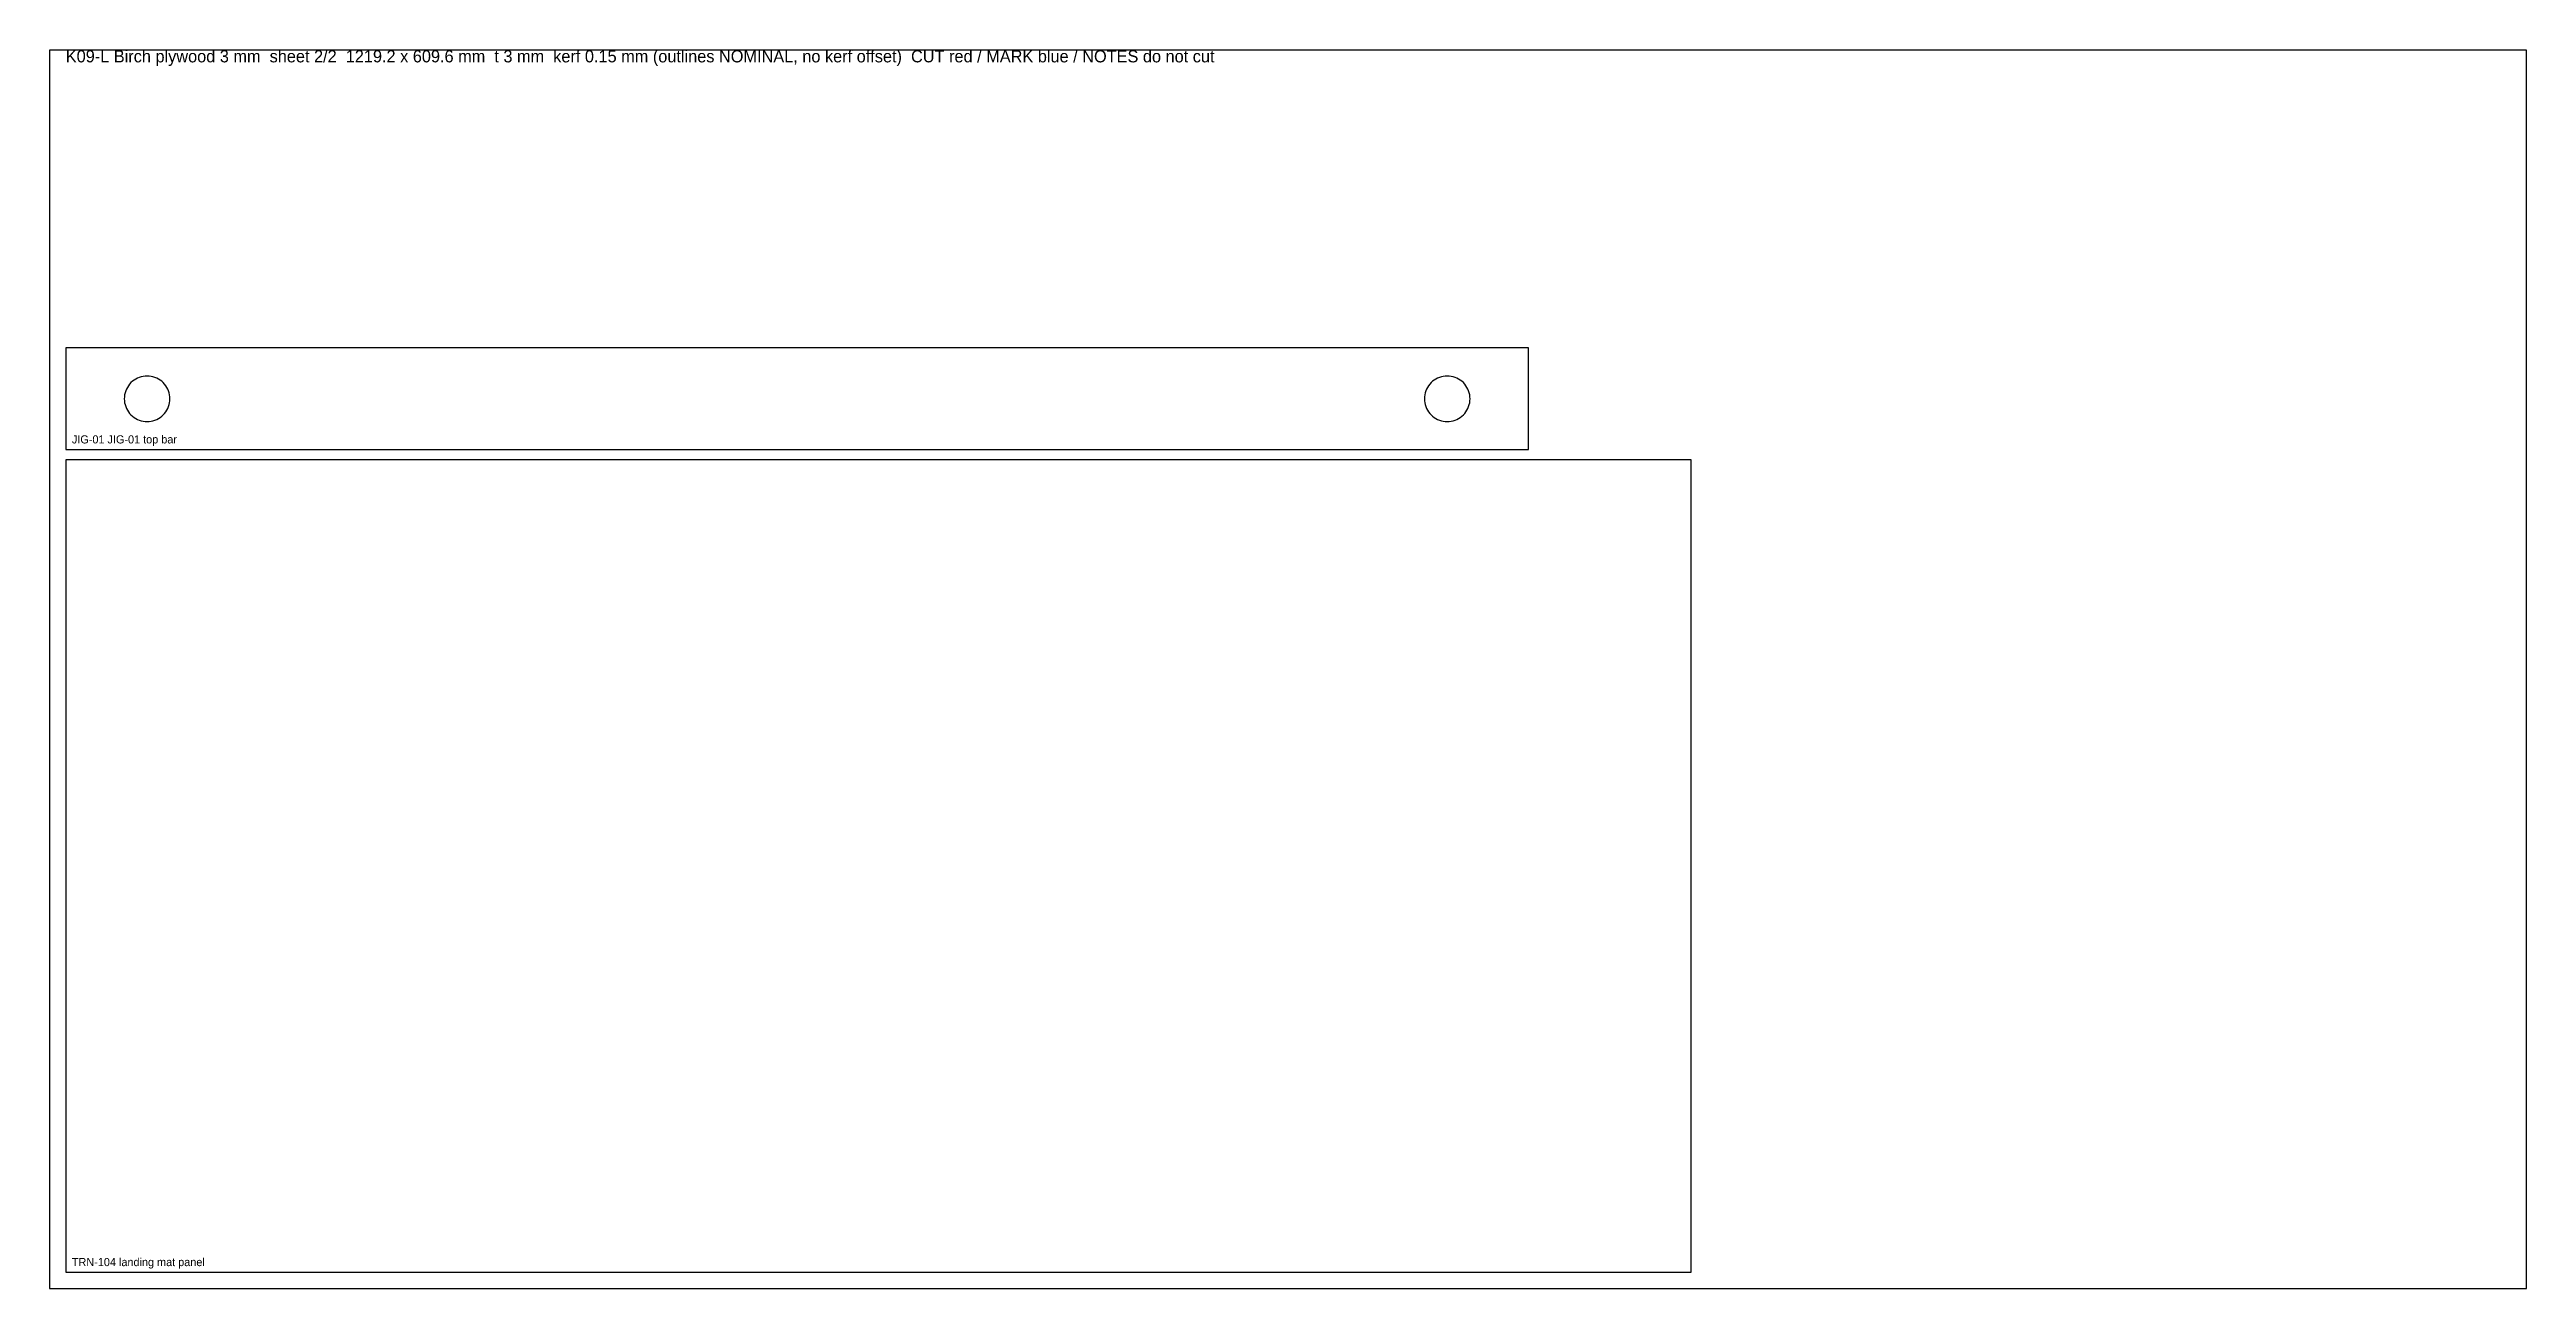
# Model space of a CAD drawing. Header units: millimetres. Extents: x 0 to 1219, y 0 to 610.
import ezdxf

# ---------------------------------------------------------------- set-up
doc = ezdxf.new("R2010")
doc.units = ezdxf.units.MM
doc.layers.add('CUT', color=1, linetype='CONTINUOUS')
doc.layers.add('NOTES', color=7, linetype='CONTINUOUS')

msp = doc.modelspace()

# ---------------------------------------------------------------- linework, layer by layer
at = {"layer": 'CUT'}
for points in [[(8, 413), (728, 413), (728, 463), (8, 463)], [(59.2, 438), (59.1574, 438.9761), (59.0298, 439.9449), (58.8184, 440.8988), (58.5246, 441.8306), (58.1506, 442.7333), (57.6995, 443.6), (57.1745, 444.4241), (56.5797, 445.1992), (55.9196, 445.9196), (55.1992, 446.5797), (54.4241, 447.1745), (53.6, 447.6995), (52.7333, 448.1506), (51.8306, 448.5246), (50.8988, 448.8184), (49.9449, 449.0298), (48.9761, 449.1574), (48, 449.2), (47.0239, 449.1574), (46.0551, 449.0298), (45.1012, 448.8184), (44.1694, 448.5246), (43.2667, 448.1506), (42.4, 447.6995), (41.5759, 447.1745), (40.8008, 446.5797), (40.0804, 445.9196), (39.4203, 445.1992), (38.8255, 444.4241), (38.3005, 443.6), (37.8494, 442.7333), (37.4754, 441.8306), (37.1816, 440.8988), (36.9702, 439.9449), (36.8426, 438.9761), (36.8, 438), (36.8426, 437.0239), (36.9702, 436.0551), (37.1816, 435.1012), (37.4754, 434.1694), (37.8494, 433.2667), (38.3005, 432.4), (38.8255, 431.5759), (39.4203, 430.8008), (40.0804, 430.0804), (40.8008, 429.4203), (41.5759, 428.8255), (42.4, 428.3005), (43.2667, 427.8494), (44.1694, 427.4754), (45.1012, 427.1816), (46.0551, 426.9702), (47.0239, 426.8426), (48, 426.8), (48.9761, 426.8426), (49.9449, 426.9702), (50.8988, 427.1816), (51.8306, 427.4754), (52.7333, 427.8494), (53.6, 428.3005), (54.4241, 428.8255), (55.1992, 429.4203), (55.9196, 430.0804), (56.5797, 430.8008), (57.1745, 431.5759), (57.6995, 432.4), (58.1506, 433.2667), (58.5246, 434.1694), (58.8184, 435.1012), (59.0298, 436.0551), (59.1574, 437.0239)], [(699.2, 438), (699.1574, 438.9761), (699.0298, 439.9449), (698.8184, 440.8988), (698.5246, 441.8306), (698.1506, 442.7333), (697.6995, 443.6), (697.1745, 444.4241), (696.5797, 445.1992), (695.9196, 445.9196), (695.1992, 446.5797), (694.4241, 447.1745), (693.6, 447.6995), (692.7333, 448.1506), (691.8306, 448.5246), (690.8988, 448.8184), (689.9449, 449.0298), (688.9761, 449.1574), (688, 449.2), (687.0239, 449.1574), (686.0551, 449.0298), (685.1012, 448.8184), (684.1694, 448.5246), (683.2667, 448.1506), (682.4, 447.6995), (681.5759, 447.1745), (680.8008, 446.5797), (680.0804, 445.9196), (679.4203, 445.1992), (678.8255, 444.4241), (678.3005, 443.6), (677.8494, 442.7333), (677.4754, 441.8306), (677.1816, 440.8988), (676.9702, 439.9449), (676.8426, 438.9761), (676.8, 438), (676.8426, 437.0239), (676.9702, 436.0551), (677.1816, 435.1012), (677.4754, 434.1694), (677.8494, 433.2667), (678.3005, 432.4), (678.8255, 431.5759), (679.4203, 430.8008), (680.0804, 430.0804), (680.8008, 429.4203), (681.5759, 428.8255), (682.4, 428.3005), (683.2667, 427.8494), (684.1694, 427.4754), (685.1012, 427.1816), (686.0551, 426.9702), (687.0239, 426.8426), (688, 426.8), (688.9761, 426.8426), (689.9449, 426.9702), (690.8988, 427.1816), (691.8306, 427.4754), (692.7333, 427.8494), (693.6, 428.3005), (694.4241, 428.8255), (695.1992, 429.4203), (695.9196, 430.0804), (696.5797, 430.8008), (697.1745, 431.5759), (697.6995, 432.4), (698.1506, 433.2667), (698.5246, 434.1694), (698.8184, 435.1012), (699.0298, 436.0551), (699.1574, 437.0239)], [(8, 8), (808, 8), (808, 408), (8, 408)]]:
    msp.add_lwpolyline(points, close=True, dxfattribs=at)
at = {"layer": 'NOTES'}
msp.add_lwpolyline([(0, 0), (1219.2, 0), (1219.2, 609.6), (0, 609.6)], close=True, dxfattribs=at)

# ---------------------------------------------------------------- texts
for s, height, p in [('K09-L Birch plywood 3 mm  sheet 2/2  1219.2 x 609.6 mm  t 3 mm  kerf 0.15 mm (outlines NOMINAL, no kerf offset)  CUT red / MARK blue / NOTES do not cut', 6, (8, 603.6)), ('JIG-01 JIG-01 top bar', 4, (11, 416)), ('TRN-104 landing mat panel', 4, (11, 11))]:
    msp.add_text(s, height=height, dxfattribs=at).set_placement(p)

doc.saveas('drawing.dxf')
